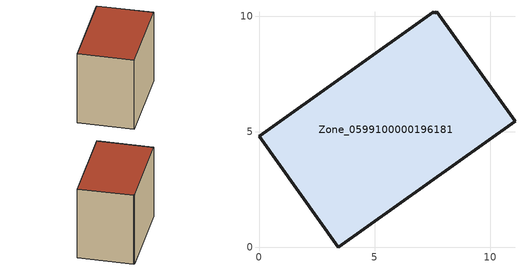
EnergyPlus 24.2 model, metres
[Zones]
Zone_0599100000196181
 floor ground (C_G): 0,4.8 7.55,10.2 7.59,10.13 7.69,10.2 11.07,5.46 3.43,0 z0
 wall outside (C_F): 0,4.8 3.43,0 11.07,5.46 7.69,10.2 7.59,10.13 7.55,10.2 0,4.8 z0:8.11
 roof outside (C_R): 7.55,10.2 0,4.8 3.43,0 11.07,5.46 7.69,10.2 7.59,10.13 z8.11
[BUILDING]
Pand.0599100000196181: North Axis=0; Terrain=City; Loads Convergence Tolerance Value=0.04; Temperature Convergence Tolerance Value=0.4; Solar Distribution=FullExterior; Maximum Number of Warmup Days=25; Minimum Number of Warmup Days=1
[Site:Location]
Rotterdam.The.Hague.AP_ZH_NLD Design_Conditions: Latitude=51.96; Longitude=4.45; Time Zone=1; Elevation=-4.5
[SITE:GROUNDTEMPERATURE:BUILDINGSURFACE]
18, 18, 18, 18, 18, 18, 18, 18, 18, 18, 18, 18
[MATERIAL] Thermal Absorptance=0.9; Solar Absorptance=0.7; Visible Absorptance=0.7
Name | Roughness | Thickness | Conductivity | Density | Specific Heat
G.TC.1975-1991 | MediumSmooth | 0.15 | 0.288461 | 540 | 1210
F.TC.1975-1991 | Rough | 0.3 | 0.230769 | 1920 | 840
R.TC.1975-1991 | MediumRough | 0.2 | 0.153846 | 1500 | 1000
[CONSTRUCTION]
C_G: G.TC.1975-1991
C_F: F.TC.1975-1991
C_R: R.TC.1975-1991
[ZONE]
Zone_0599100000196181: Type=1; Multiplier=1; Ceiling Height=Autocalculate; Volume=Autocalculate; Floor Area=autocalculate; Part of Total Floor Area=Yes
[ZONEINFILTRATION:DESIGNFLOWRATE]
Infil_Zone_0599100000196181: Zone or ZoneList or Space or SpaceList=Zone_0599100000196181; Schedule=AlwaysOn; Design Flow Rate Calculation Method=Flow/Area; Flow Rate per Floor Area=0.003; Constant Term Coefficient=1; Temperature Term Coefficient=0; Velocity Term Coefficient=0; Velocity Squared Term Coefficient=0
[HVACTEMPLATE:ZONE:IDEALLOADSAIRSYSTEM]
Zone_0599100000196181: Maximum Heating Supply Air Temperature=50; Minimum Cooling Supply Air Temperature=13; Maximum Heating Supply Air Humidity Ratio=0.0156; Minimum Cooling Supply Air Humidity Ratio=0.0077; Heating Limit=NoLimit; Cooling Limit=NoLimit; Dehumidification Control Type=ConstantSensibleHeatRatio; Cooling Sensible Heat Ratio=0.7; Dehumidification Setpoint=60; Humidification Control Type=None; Humidification Setpoint=30; Outdoor Air Method=None; Outdoor Air Flow Rate per Person=0.00944; Outdoor Air Flow Rate per Zone Floor Area=0; Outdoor Air Flow Rate per Zone=0; Demand Controlled Ventilation Type=None; Outdoor Air Economizer Type=NoEconomizer; Heat Recovery Type=None; Sensible Heat Recovery Effectiveness=0.7; Latent Heat Recovery Effectiveness=0.65
[ZONECONTROL:THERMOSTAT]
ThermostatControl_Zone_0599100000196181: Zone or ZoneList=Zone_0599100000196181; Control Type Schedule=DualSetpointControlType; Control 1=Thermostat_Zone_0599100000196181; Temperature Difference Between Cutout And Setpoint=0
[THERMOSTATSETPOINT:DUALSETPOINT]
Thermostat_Zone_0599100000196181: Heating Setpoint Temperature Schedule=HeatingSetpoint_Zone_0599100000196181; Cooling Setpoint Temperature Schedule=CoolingSetpoint_Zone_0599100000196181
[SCHEDULE:COMPACT]
HeatingSetpoint_Zone_0599100000196181: Through: 12/31, For: AllDays, Until: 24:00, 21
CoolingSetpoint_Zone_0599100000196181: Through: 12/31, For: AllDays, Until: 24:00, 24
DualSetpointControlType: Through: 12/31, For: AllDays, Until: 24:00, 4
AlwaysOn: Through: 12/31, For: AllDays, Until: 24:00, 1
